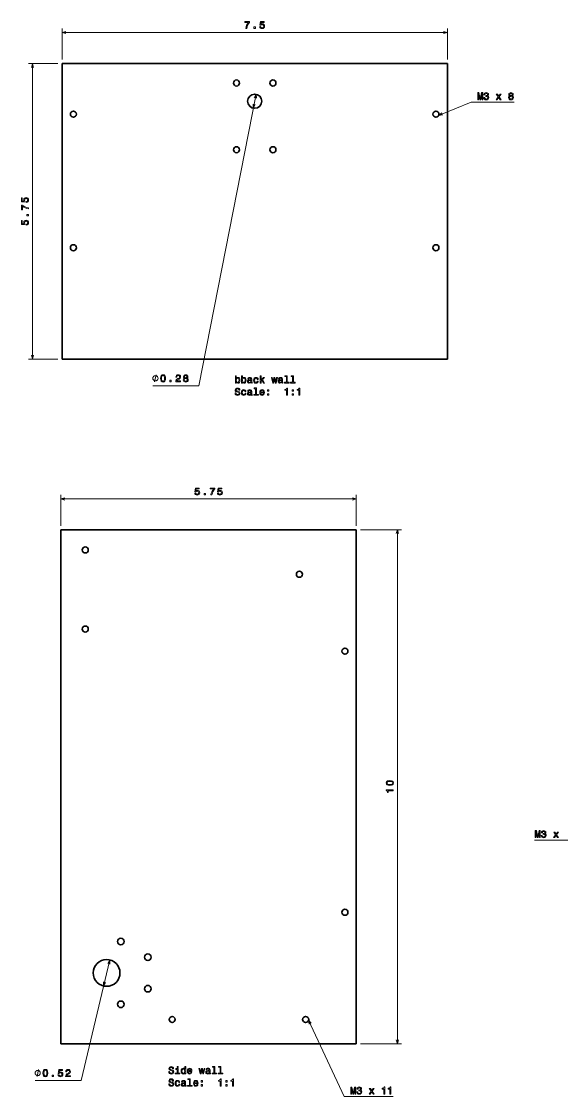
# Model space of a CAD drawing. Extents: x 1.4 to 31.6, y 10.6 to 32.1.
# Drawn here: x 1.43 to 11.94, y 10.6 to 31.51 of the extents above; entities that cross this region are included whole.
import ezdxf

# ---------------------------------------------------------------- set-up
doc = ezdxf.new("R2010")
doc.units = 0
doc.header["$MEASUREMENT"] = 0

msp = doc.modelspace()

# ---------------------------------------------------------------- linework, layer by layer
at = {"color": 7, "lineweight": 13, "ltscale": 0.01508}
for p, q in [((2.219, 30.771), (2.219, 31.374)), ((9.719, 30.771), (9.719, 31.374))]:
    msp.add_line(p, q, dxfattribs=at)
at = {"color": 7, "lineweight": 13, "ltscale": 0.03937}
for p, q in [((2.219, 31.295), (9.719, 31.295)), ((1.643, 24.942), (1.643, 30.692)), ((4.884, 24.42), (5.995, 30.093)), ((4.884, 24.42), (3.985, 24.42)), ((2.197, 22.22), (7.947, 22.22)), ((8.026, 21.622), (8.824, 21.622)), ((8.746, 11.622), (8.746, 21.622)), ((2.593, 10.906), (3.147, 13.253)), ((8.026, 11.622), (8.824, 11.622)), ((2.593, 10.906), (1.695, 10.906))]:
    msp.add_line(p, q, dxfattribs=at)
at = {"color": 7, "lineweight": 13, "ltscale": 0.014389}
for p, q in [((2.14, 30.692), (1.565, 30.692)), ((2.14, 24.942), (1.565, 24.942))]:
    msp.add_line(p, q, dxfattribs=at)
at = {"color": 7, "lineweight": 35, "ltscale": 0.03937}
for p, q in [((2.219, 30.692), (2.219, 24.942)), ((2.219, 30.692), (9.719, 30.692)), ((9.719, 24.942), (9.719, 30.692)), ((9.719, 24.942), (2.219, 24.942)), ((2.197, 11.622), (2.197, 21.622)), ((2.197, 21.622), (7.947, 21.622)), ((7.947, 21.622), (7.947, 11.622)), ((7.947, 11.622), (2.197, 11.622))]:
    msp.add_line(p, q, dxfattribs=at)
at = {"color": 7, "lineweight": 13, "ltscale": 0.014941}
for p, q in [((2.197, 21.701), (2.197, 22.299)), ((7.947, 21.701), (7.947, 22.299))]:
    msp.add_line(p, q, dxfattribs=at)
at = {"color": 7, "lineweight": 13, "ltscale": 0.03937}
for points in [[(5.794, 31.374), (5.814, 31.374), (5.821, 31.407), (5.832, 31.437), (5.849, 31.466), (5.87, 31.492), (5.87, 31.509), (5.775, 31.509), (5.775, 31.491), (5.851, 31.491), (5.829, 31.464), (5.812, 31.436), (5.801, 31.406)], [(5.955, 31.374), (5.983, 31.374), (5.983, 31.403), (5.955, 31.403)], [(6.067, 31.41), (6.071, 31.393), (6.081, 31.381), (6.095, 31.373), (6.113, 31.37), (6.133, 31.373), (6.149, 31.383), (6.159, 31.399), (6.163, 31.418), (6.159, 31.437), (6.15, 31.451), (6.135, 31.461), (6.116, 31.464), (6.101, 31.462), (6.089, 31.455), (6.095, 31.492), (6.155, 31.492), (6.155, 31.509), (6.082, 31.509), (6.071, 31.436), (6.087, 31.436), (6.098, 31.445), (6.113, 31.448), (6.126, 31.446), (6.135, 31.44), (6.141, 31.43), (6.144, 31.417), (6.141, 31.405), (6.135, 31.395), (6.125, 31.389), (6.113, 31.387), (6.102, 31.388), (6.094, 31.393), (6.088, 31.4), (6.085, 31.41)], [(10.31, 29.988), (10.325, 29.988), (10.325, 30.113), (10.351, 29.988), (10.368, 29.988), (10.394, 30.113), (10.394, 29.988), (10.409, 29.988), (10.409, 30.126), (10.385, 30.126), (10.359, 30.004), (10.334, 30.126), (10.31, 30.126)], [(10.429, 30.031), (10.429, 30.03), (10.432, 30.011), (10.441, 29.996), (10.456, 29.987), (10.476, 29.984), (10.496, 29.987), (10.512, 29.996), (10.522, 30.01), (10.525, 30.028), (10.524, 30.039), (10.519, 30.049), (10.512, 30.056), (10.503, 30.062), (10.515, 30.072), (10.52, 30.09), (10.517, 30.105), (10.508, 30.117), (10.495, 30.124), (10.476, 30.127), (10.458, 30.123), (10.444, 30.115), (10.435, 30.101), (10.432, 30.082), (10.432, 30.081), (10.45, 30.081), (10.451, 30.094), (10.456, 30.103), (10.465, 30.108), (10.477, 30.11), (10.487, 30.109), (10.494, 30.105), (10.499, 30.098), (10.501, 30.089), (10.499, 30.079), (10.494, 30.072), (10.486, 30.068), (10.475, 30.067), (10.467, 30.067), (10.467, 30.052), (10.477, 30.052), (10.489, 30.05), (10.498, 30.046), (10.504, 30.038), (10.506, 30.028), (10.504, 30.016), (10.498, 30.008), (10.489, 30.002), (10.477, 30.001), (10.464, 30.003), (10.455, 30.008), (10.449, 30.018), (10.447, 30.031)], [(10.932, 30.062), (10.922, 30.057), (10.915, 30.049), (10.911, 30.039), (10.91, 30.027), (10.913, 30.01), (10.922, 29.996), (10.937, 29.987), (10.957, 29.984), (10.977, 29.987), (10.992, 29.996), (11.001, 30.01), (11.004, 30.027), (11.003, 30.039), (10.999, 30.049), (10.992, 30.057), (10.982, 30.062), (10.99, 30.067), (10.995, 30.073), (10.999, 30.081), (11, 30.091), (10.997, 30.105), (10.988, 30.117), (10.975, 30.124), (10.957, 30.127), (10.939, 30.124), (10.926, 30.117), (10.917, 30.105), (10.914, 30.091), (10.915, 30.081), (10.919, 30.073)], [(10.69, 29.988), (10.717, 30.029), (10.745, 29.988), (10.766, 29.988), (10.728, 30.043), (10.764, 30.094), (10.744, 30.094), (10.718, 30.056), (10.692, 30.094), (10.671, 30.094), (10.706, 30.043), (10.669, 29.988)], [(10.929, 30.028), (10.93, 30.038), (10.936, 30.046), (10.945, 30.051), (10.957, 30.053), (10.969, 30.051), (10.978, 30.046), (10.983, 30.038), (10.985, 30.028), (10.983, 30.016), (10.978, 30.008), (10.969, 30.002), (10.957, 30.001), (10.945, 30.002), (10.936, 30.008), (10.93, 30.016)], [(10.933, 30.09), (10.935, 30.098), (10.939, 30.105), (10.947, 30.109), (10.957, 30.111), (10.967, 30.109), (10.974, 30.105), (10.979, 30.098), (10.981, 30.09), (10.979, 30.081), (10.974, 30.074), (10.967, 30.069), (10.957, 30.068), (10.947, 30.069), (10.939, 30.074), (10.935, 30.081)], [(1.529, 27.988), (1.545, 27.993), (1.558, 28.002), (1.566, 28.017), (1.569, 28.035), (1.565, 28.055), (1.555, 28.071), (1.54, 28.081), (1.52, 28.084), (1.501, 28.081), (1.487, 28.071), (1.478, 28.057), (1.474, 28.037), (1.477, 28.022), (1.483, 28.011), (1.446, 28.016), (1.446, 28.077), (1.43, 28.077), (1.43, 28.003), (1.503, 27.992), (1.503, 28.008), (1.494, 28.02), (1.49, 28.034), (1.492, 28.047), (1.499, 28.057), (1.508, 28.063), (1.521, 28.065), (1.533, 28.063), (1.543, 28.057), (1.549, 28.047), (1.551, 28.034), (1.55, 28.024), (1.546, 28.016), (1.538, 28.01), (1.529, 28.007)], [(1.565, 27.863), (1.565, 27.883), (1.532, 27.889), (1.501, 27.901), (1.473, 27.917), (1.446, 27.938), (1.43, 27.938), (1.43, 27.844), (1.448, 27.844), (1.448, 27.919), (1.475, 27.898), (1.503, 27.881), (1.532, 27.87)], [(1.529, 27.547), (1.545, 27.551), (1.558, 27.561), (1.566, 27.575), (1.569, 27.594), (1.565, 27.614), (1.555, 27.629), (1.54, 27.639), (1.52, 27.643), (1.501, 27.64), (1.487, 27.63), (1.478, 27.615), (1.474, 27.596), (1.477, 27.581), (1.483, 27.57), (1.446, 27.575), (1.446, 27.636), (1.43, 27.636), (1.43, 27.562), (1.503, 27.551), (1.503, 27.567), (1.494, 27.578), (1.49, 27.593), (1.492, 27.606), (1.499, 27.615), (1.508, 27.622), (1.521, 27.624), (1.533, 27.622), (1.543, 27.615), (1.549, 27.606), (1.551, 27.593), (1.55, 27.583), (1.546, 27.574), (1.538, 27.568), (1.529, 27.565)], [(1.565, 27.73), (1.565, 27.757), (1.535, 27.757), (1.535, 27.73)], [(4.087, 24.568), (4.087, 24.572), (4.084, 24.582), (4.082, 24.589), (4.08, 24.593), (4.075, 24.6), (4.068, 24.607), (4.061, 24.611), (4.057, 24.614), (4.05, 24.616), (4.041, 24.618), (4.036, 24.618), (4.031, 24.618), (4.022, 24.616), (4.015, 24.614), (4.011, 24.611), (4.004, 24.607), (3.997, 24.6), (3.992, 24.593), (3.99, 24.589), (3.988, 24.582), (3.985, 24.572), (3.985, 24.568), (3.985, 24.563), (3.988, 24.554), (3.99, 24.547), (3.992, 24.543), (3.997, 24.536), (4.004, 24.529), (4.011, 24.524), (4.015, 24.522), (4.022, 24.52), (4.031, 24.517), (4.036, 24.517), (4.041, 24.517), (4.05, 24.52), (4.057, 24.522), (4.061, 24.524), (4.068, 24.529), (4.075, 24.536), (4.08, 24.543), (4.082, 24.547), (4.084, 24.554), (4.087, 24.563)], [(4.138, 24.566), (4.141, 24.535), (4.15, 24.513), (4.165, 24.499), (4.186, 24.495), (4.206, 24.499), (4.221, 24.513), (4.23, 24.535), (4.233, 24.566), (4.23, 24.597), (4.226, 24.61), (4.221, 24.62), (4.206, 24.633), (4.186, 24.638), (4.165, 24.633), (4.15, 24.619), (4.141, 24.597)], [(4.157, 24.566), (4.158, 24.59), (4.163, 24.608), (4.172, 24.618), (4.186, 24.621), (4.199, 24.618), (4.208, 24.608), (4.213, 24.59), (4.214, 24.566), (4.213, 24.542), (4.208, 24.525), (4.199, 24.515), (4.186, 24.511), (4.172, 24.515), (4.163, 24.525), (4.158, 24.542)], [(4.319, 24.499), (4.346, 24.499), (4.346, 24.529), (4.319, 24.529)], [(4.431, 24.499), (4.526, 24.499), (4.526, 24.516), (4.451, 24.516), (4.455, 24.525), (4.463, 24.533), (4.485, 24.547), (4.496, 24.553), (4.509, 24.562), (4.519, 24.572), (4.524, 24.583), (4.526, 24.597), (4.523, 24.613), (4.513, 24.626), (4.499, 24.635), (4.481, 24.638), (4.462, 24.634), (4.447, 24.625), (4.438, 24.61), (4.435, 24.59), (4.435, 24.588), (4.453, 24.588), (4.453, 24.589), (4.454, 24.603), (4.46, 24.613), (4.468, 24.619), (4.48, 24.621), (4.491, 24.619), (4.5, 24.614), (4.505, 24.607), (4.507, 24.597), (4.506, 24.588), (4.502, 24.58), (4.496, 24.573), (4.487, 24.567), (4.475, 24.561), (4.456, 24.549), (4.442, 24.535), (4.434, 24.52), (4.431, 24.5)], [(4.602, 24.573), (4.592, 24.568), (4.585, 24.56), (4.581, 24.55), (4.579, 24.538), (4.583, 24.521), (4.592, 24.507), (4.607, 24.498), (4.627, 24.495), (4.647, 24.498), (4.662, 24.507), (4.671, 24.521), (4.674, 24.538), (4.673, 24.55), (4.669, 24.56), (4.661, 24.568), (4.652, 24.573), (4.659, 24.578), (4.665, 24.585), (4.668, 24.592), (4.67, 24.602), (4.666, 24.616), (4.658, 24.628), (4.645, 24.635), (4.627, 24.638), (4.609, 24.635), (4.596, 24.628), (4.587, 24.616), (4.584, 24.602), (4.585, 24.592), (4.588, 24.585)], [(4.599, 24.539), (4.6, 24.549), (4.606, 24.557), (4.615, 24.562), (4.627, 24.564), (4.639, 24.562), (4.648, 24.557), (4.653, 24.549), (4.655, 24.539), (4.653, 24.528), (4.648, 24.519), (4.639, 24.513), (4.627, 24.512), (4.615, 24.513), (4.606, 24.519), (4.6, 24.528)], [(4.603, 24.601), (4.604, 24.609), (4.609, 24.616), (4.617, 24.62), (4.627, 24.622), (4.637, 24.62), (4.644, 24.616), (4.649, 24.609), (4.651, 24.601), (4.649, 24.592), (4.644, 24.585), (4.637, 24.58), (4.627, 24.579), (4.617, 24.58), (4.609, 24.585), (4.604, 24.592)], [(5.61, 24.493), (5.623, 24.477), (5.641, 24.472), (5.658, 24.476), (5.671, 24.487), (5.679, 24.505), (5.682, 24.529), (5.679, 24.553), (5.671, 24.571), (5.658, 24.582), (5.641, 24.586), (5.623, 24.581), (5.616, 24.575), (5.61, 24.566), (5.61, 24.619), (5.593, 24.619), (5.593, 24.476), (5.61, 24.476)], [(5.665, 24.529), (5.663, 24.512), (5.657, 24.498), (5.649, 24.491), (5.638, 24.488), (5.626, 24.491), (5.618, 24.498), (5.612, 24.511), (5.611, 24.529), (5.612, 24.547), (5.618, 24.56), (5.626, 24.568), (5.638, 24.571), (5.649, 24.568), (5.657, 24.56), (5.663, 24.547)], [(5.73, 24.493), (5.743, 24.477), (5.76, 24.472), (5.777, 24.476), (5.79, 24.487), (5.799, 24.505), (5.802, 24.529), (5.799, 24.553), (5.79, 24.571), (5.777, 24.582), (5.76, 24.586), (5.743, 24.581), (5.736, 24.575), (5.73, 24.566), (5.73, 24.619), (5.712, 24.619), (5.712, 24.476), (5.73, 24.476)], [(5.784, 24.529), (5.782, 24.512), (5.777, 24.498), (5.768, 24.491), (5.757, 24.488), (5.746, 24.491), (5.737, 24.498), (5.732, 24.511), (5.73, 24.529), (5.732, 24.547), (5.737, 24.56), (5.746, 24.568), (5.757, 24.571), (5.768, 24.568), (5.777, 24.56), (5.782, 24.547)], [(5.896, 24.49), (5.896, 24.489), (5.897, 24.483), (5.9, 24.478), (5.913, 24.474), (5.922, 24.476), (5.922, 24.489), (5.918, 24.489), (5.913, 24.491), (5.912, 24.499), (5.912, 24.554), (5.909, 24.568), (5.902, 24.578), (5.89, 24.584), (5.873, 24.586), (5.857, 24.584), (5.844, 24.577), (5.837, 24.567), (5.834, 24.553), (5.834, 24.552), (5.85, 24.552), (5.851, 24.56), (5.855, 24.566), (5.863, 24.57), (5.873, 24.571), (5.882, 24.57), (5.889, 24.567), (5.893, 24.562), (5.895, 24.555), (5.894, 24.546), (5.891, 24.542), (5.883, 24.54), (5.868, 24.539), (5.851, 24.535), (5.839, 24.529), (5.832, 24.519), (5.83, 24.504), (5.832, 24.491), (5.838, 24.481), (5.848, 24.475), (5.861, 24.473), (5.88, 24.477)], [(5.894, 24.513), (5.892, 24.503), (5.886, 24.495), (5.876, 24.49), (5.864, 24.488), (5.857, 24.489), (5.851, 24.492), (5.848, 24.498), (5.847, 24.506), (5.848, 24.513), (5.851, 24.518), (5.864, 24.523), (5.88, 24.525), (5.894, 24.53)], [(6.02, 24.547), (6.038, 24.547), (6.034, 24.563), (6.026, 24.576), (6.012, 24.583), (5.995, 24.586), (5.976, 24.582), (5.961, 24.571), (5.952, 24.553), (5.949, 24.529), (5.952, 24.505), (5.961, 24.487), (5.975, 24.476), (5.994, 24.472), (6.011, 24.475), (6.025, 24.484), (6.034, 24.497), (6.038, 24.514), (6.021, 24.514), (6.018, 24.503), (6.013, 24.495), (6.005, 24.49), (5.995, 24.488), (5.983, 24.491), (5.974, 24.498), (5.969, 24.511), (5.967, 24.53), (5.969, 24.548), (5.974, 24.56), (5.983, 24.568), (5.995, 24.571), (6.005, 24.569), (6.013, 24.565), (6.018, 24.557)], [(6.074, 24.476), (6.092, 24.476), (6.092, 24.514), (6.11, 24.531), (6.141, 24.476), (6.161, 24.476), (6.122, 24.543), (6.162, 24.583), (6.14, 24.583), (6.092, 24.535), (6.092, 24.619), (6.074, 24.619)], [(6.336, 24.476), (6.352, 24.567), (6.368, 24.476), (6.385, 24.476), (6.411, 24.583), (6.394, 24.583), (6.376, 24.492), (6.361, 24.583), (6.343, 24.583), (6.328, 24.492), (6.31, 24.583), (6.293, 24.583), (6.32, 24.476)], [(6.494, 24.49), (6.494, 24.489), (6.495, 24.483), (6.498, 24.478), (6.51, 24.474), (6.52, 24.476), (6.52, 24.489), (6.516, 24.489), (6.51, 24.491), (6.509, 24.499), (6.509, 24.554), (6.507, 24.568), (6.5, 24.578), (6.488, 24.584), (6.471, 24.586), (6.454, 24.584), (6.442, 24.577), (6.434, 24.567), (6.432, 24.553), (6.432, 24.552), (6.447, 24.552), (6.449, 24.56), (6.453, 24.566), (6.46, 24.57), (6.47, 24.571), (6.48, 24.57), (6.487, 24.567), (6.491, 24.562), (6.493, 24.555), (6.492, 24.546), (6.489, 24.542), (6.481, 24.54), (6.466, 24.539), (6.449, 24.535), (6.437, 24.529), (6.429, 24.519), (6.427, 24.504), (6.429, 24.491), (6.435, 24.481), (6.445, 24.475), (6.459, 24.473), (6.477, 24.477)], [(6.492, 24.513), (6.49, 24.503), (6.483, 24.495), (6.474, 24.49), (6.462, 24.488), (6.454, 24.489), (6.449, 24.492), (6.446, 24.498), (6.445, 24.506), (6.445, 24.513), (6.449, 24.518), (6.461, 24.523), (6.477, 24.525), (6.492, 24.53)], [(6.585, 24.604), (6.585, 24.491), (6.549, 24.491), (6.549, 24.476), (6.638, 24.476), (6.638, 24.491), (6.602, 24.491), (6.602, 24.619), (6.557, 24.619), (6.557, 24.604)], [(6.704, 24.604), (6.704, 24.491), (6.668, 24.491), (6.668, 24.476), (6.758, 24.476), (6.758, 24.491), (6.722, 24.491), (6.722, 24.619), (6.677, 24.619), (6.677, 24.604)], [(5.604, 24.283), (5.586, 24.283), (5.59, 24.262), (5.599, 24.247), (5.615, 24.238), (5.635, 24.234), (5.656, 24.237), (5.671, 24.246), (5.681, 24.26), (5.684, 24.278), (5.681, 24.294), (5.673, 24.305), (5.66, 24.312), (5.642, 24.317), (5.626, 24.321), (5.616, 24.325), (5.61, 24.331), (5.608, 24.341), (5.61, 24.35), (5.615, 24.357), (5.623, 24.361), (5.634, 24.363), (5.645, 24.361), (5.654, 24.356), (5.66, 24.347), (5.663, 24.335), (5.681, 24.335), (5.681, 24.335), (5.677, 24.354), (5.668, 24.368), (5.653, 24.376), (5.634, 24.379), (5.616, 24.376), (5.602, 24.368), (5.593, 24.355), (5.59, 24.338), (5.592, 24.324), (5.6, 24.313), (5.612, 24.307), (5.628, 24.302), (5.644, 24.297), (5.656, 24.293), (5.664, 24.286), (5.666, 24.276), (5.664, 24.265), (5.658, 24.257), (5.648, 24.252), (5.636, 24.251), (5.623, 24.253), (5.612, 24.259), (5.606, 24.27)], [(5.781, 24.309), (5.799, 24.309), (5.795, 24.325), (5.786, 24.338), (5.773, 24.345), (5.756, 24.348), (5.737, 24.344), (5.722, 24.333), (5.713, 24.315), (5.71, 24.291), (5.713, 24.267), (5.722, 24.249), (5.736, 24.238), (5.755, 24.234), (5.772, 24.237), (5.786, 24.246), (5.795, 24.259), (5.799, 24.276), (5.782, 24.276), (5.779, 24.265), (5.774, 24.257), (5.766, 24.251), (5.756, 24.25), (5.744, 24.252), (5.735, 24.26), (5.73, 24.273), (5.728, 24.292), (5.73, 24.309), (5.735, 24.322), (5.744, 24.33), (5.756, 24.333), (5.766, 24.331), (5.774, 24.327), (5.779, 24.319)], [(5.896, 24.252), (5.896, 24.251), (5.897, 24.245), (5.9, 24.24), (5.913, 24.236), (5.922, 24.238), (5.922, 24.251), (5.918, 24.25), (5.913, 24.253), (5.912, 24.261), (5.912, 24.316), (5.909, 24.33), (5.902, 24.34), (5.89, 24.346), (5.873, 24.348), (5.857, 24.346), (5.844, 24.339), (5.837, 24.329), (5.834, 24.315), (5.834, 24.314), (5.85, 24.314), (5.851, 24.322), (5.855, 24.328), (5.863, 24.331), (5.873, 24.333), (5.882, 24.332), (5.889, 24.329), (5.893, 24.324), (5.895, 24.317), (5.894, 24.308), (5.891, 24.304), (5.883, 24.302), (5.868, 24.301), (5.851, 24.297), (5.839, 24.291), (5.832, 24.281), (5.83, 24.266), (5.832, 24.253), (5.838, 24.243), (5.848, 24.237), (5.861, 24.235), (5.88, 24.239)], [(5.894, 24.275), (5.892, 24.265), (5.886, 24.257), (5.876, 24.252), (5.864, 24.25), (5.857, 24.251), (5.851, 24.254), (5.848, 24.26), (5.847, 24.268), (5.848, 24.275), (5.851, 24.279), (5.864, 24.285), (5.88, 24.287), (5.894, 24.292)], [(5.987, 24.366), (5.987, 24.253), (5.951, 24.253), (5.951, 24.238), (6.04, 24.238), (6.04, 24.253), (6.005, 24.253), (6.005, 24.381), (5.96, 24.381), (5.96, 24.366)], [(6.087, 24.286), (6.157, 24.286), (6.157, 24.294), (6.154, 24.317), (6.145, 24.334), (6.132, 24.345), (6.113, 24.348), (6.095, 24.344), (6.081, 24.333), (6.072, 24.315), (6.069, 24.291), (6.072, 24.267), (6.081, 24.249), (6.095, 24.238), (6.112, 24.234), (6.128, 24.237), (6.141, 24.244), (6.15, 24.254), (6.155, 24.269), (6.138, 24.269), (6.135, 24.261), (6.129, 24.255), (6.115, 24.25), (6.103, 24.252), (6.095, 24.259), (6.089, 24.27), (6.087, 24.286)], [(6.087, 24.301), (6.089, 24.315), (6.095, 24.325), (6.103, 24.331), (6.114, 24.333), (6.124, 24.331), (6.132, 24.325), (6.137, 24.315), (6.139, 24.301)], [(6.219, 24.315), (6.246, 24.315), (6.246, 24.345), (6.219, 24.345)], [(6.219, 24.238), (6.246, 24.238), (6.246, 24.268), (6.219, 24.268)], [(6.588, 24.238), (6.606, 24.238), (6.606, 24.377), (6.592, 24.377), (6.589, 24.365), (6.581, 24.357), (6.571, 24.352), (6.555, 24.35), (6.555, 24.336), (6.588, 24.336)], [(6.697, 24.315), (6.724, 24.315), (6.724, 24.345), (6.697, 24.345)], [(6.697, 24.238), (6.724, 24.238), (6.724, 24.268), (6.697, 24.268)], [(6.827, 24.238), (6.845, 24.238), (6.845, 24.377), (6.831, 24.377), (6.828, 24.365), (6.821, 24.357), (6.81, 24.352), (6.795, 24.35), (6.795, 24.336), (6.827, 24.336)], [(4.803, 22.335), (4.807, 22.318), (4.817, 22.306), (4.831, 22.298), (4.849, 22.295), (4.869, 22.298), (4.885, 22.308), (4.895, 22.323), (4.899, 22.343), (4.895, 22.362), (4.886, 22.376), (4.871, 22.386), (4.852, 22.389), (4.837, 22.387), (4.825, 22.38), (4.831, 22.417), (4.891, 22.417), (4.891, 22.433), (4.818, 22.433), (4.807, 22.36), (4.822, 22.36), (4.834, 22.37), (4.849, 22.373), (4.861, 22.371), (4.871, 22.365), (4.877, 22.355), (4.879, 22.342), (4.877, 22.33), (4.871, 22.32), (4.861, 22.314), (4.849, 22.312), (4.838, 22.313), (4.83, 22.318), (4.824, 22.325), (4.821, 22.335)], [(5.118, 22.299), (5.138, 22.299), (5.145, 22.331), (5.157, 22.362), (5.173, 22.39), (5.194, 22.417), (5.194, 22.433), (5.1, 22.433), (5.1, 22.415), (5.175, 22.415), (5.153, 22.389), (5.137, 22.361), (5.125, 22.331)], [(5.244, 22.335), (5.248, 22.318), (5.258, 22.306), (5.272, 22.298), (5.291, 22.295), (5.311, 22.298), (5.326, 22.308), (5.336, 22.323), (5.34, 22.343), (5.337, 22.362), (5.327, 22.376), (5.312, 22.386), (5.293, 22.389), (5.278, 22.387), (5.267, 22.38), (5.272, 22.417), (5.332, 22.417), (5.332, 22.433), (5.259, 22.433), (5.248, 22.36), (5.264, 22.36), (5.275, 22.37), (5.29, 22.373), (5.303, 22.371), (5.312, 22.365), (5.319, 22.355), (5.321, 22.342), (5.319, 22.33), (5.312, 22.32), (5.302, 22.314), (5.29, 22.312), (5.279, 22.313), (5.271, 22.318), (5.265, 22.325), (5.262, 22.335)], [(4.985, 22.299), (5.013, 22.299), (5.013, 22.328), (4.985, 22.328)], [(8.6, 16.648), (8.631, 16.651), (8.653, 16.66), (8.667, 16.675), (8.671, 16.696), (8.667, 16.716), (8.653, 16.731), (8.631, 16.74), (8.6, 16.743), (8.569, 16.74), (8.556, 16.736), (8.546, 16.731), (8.533, 16.716), (8.528, 16.696), (8.533, 16.675), (8.546, 16.66), (8.569, 16.651)], [(8.667, 16.545), (8.667, 16.563), (8.528, 16.563), (8.528, 16.55), (8.54, 16.546), (8.548, 16.539), (8.553, 16.528), (8.555, 16.513), (8.569, 16.513), (8.569, 16.545)], [(8.6, 16.667), (8.576, 16.669), (8.558, 16.674), (8.548, 16.682), (8.545, 16.696), (8.548, 16.709), (8.558, 16.718), (8.576, 16.723), (8.6, 16.724), (8.624, 16.723), (8.641, 16.718), (8.651, 16.709), (8.655, 16.696), (8.651, 16.682), (8.641, 16.674), (8.624, 16.669)], [(11.428, 15.632), (11.443, 15.632), (11.443, 15.757), (11.469, 15.632), (11.486, 15.632), (11.511, 15.757), (11.511, 15.632), (11.527, 15.632), (11.527, 15.77), (11.503, 15.77), (11.477, 15.649), (11.452, 15.77), (11.428, 15.77)], [(11.547, 15.676), (11.547, 15.674), (11.55, 15.655), (11.559, 15.641), (11.574, 15.632), (11.593, 15.628), (11.614, 15.632), (11.63, 15.64), (11.639, 15.654), (11.643, 15.672), (11.641, 15.684), (11.637, 15.693), (11.63, 15.701), (11.62, 15.706), (11.633, 15.717), (11.638, 15.734), (11.635, 15.749), (11.626, 15.761), (11.612, 15.768), (11.593, 15.771), (11.576, 15.768), (11.562, 15.759), (11.553, 15.745), (11.55, 15.727), (11.55, 15.725), (11.568, 15.725), (11.569, 15.738), (11.574, 15.747), (11.583, 15.753), (11.594, 15.755), (11.605, 15.753), (11.612, 15.749), (11.617, 15.742), (11.619, 15.733), (11.617, 15.723), (11.612, 15.717), (11.604, 15.713), (11.592, 15.712), (11.585, 15.712), (11.585, 15.696), (11.594, 15.697), (11.607, 15.695), (11.616, 15.69), (11.622, 15.682), (11.624, 15.672), (11.622, 15.661), (11.616, 15.652), (11.607, 15.647), (11.595, 15.645), (11.582, 15.647), (11.573, 15.653), (11.567, 15.662), (11.565, 15.676)], [(11.807, 15.632), (11.835, 15.674), (11.863, 15.632), (11.884, 15.632), (11.846, 15.687), (11.882, 15.739), (11.862, 15.739), (11.836, 15.7), (11.81, 15.739), (11.789, 15.739), (11.824, 15.687), (11.787, 15.632)], [(1.796, 11.054), (1.796, 11.058), (1.794, 11.068), (1.791, 11.074), (1.789, 11.079), (1.784, 11.086), (1.777, 11.093), (1.771, 11.097), (1.766, 11.1), (1.759, 11.102), (1.75, 11.104), (1.745, 11.104), (1.741, 11.104), (1.732, 11.102), (1.725, 11.1), (1.72, 11.097), (1.713, 11.093), (1.706, 11.086), (1.702, 11.079), (1.699, 11.074), (1.697, 11.068), (1.695, 11.058), (1.695, 11.054), (1.695, 11.049), (1.697, 11.04), (1.699, 11.033), (1.702, 11.029), (1.706, 11.022), (1.713, 11.015), (1.72, 11.01), (1.725, 11.008), (1.732, 11.006), (1.741, 11.003), (1.745, 11.003), (1.75, 11.003), (1.759, 11.006), (1.766, 11.008), (1.771, 11.01), (1.777, 11.015), (1.784, 11.022), (1.789, 11.029), (1.791, 11.033), (1.794, 11.04), (1.796, 11.049)], [(1.847, 11.052), (1.85, 11.021), (1.859, 10.999), (1.874, 10.985), (1.895, 10.981), (1.915, 10.985), (1.93, 10.999), (1.939, 11.021), (1.943, 11.052), (1.939, 11.083), (1.936, 11.095), (1.93, 11.106), (1.915, 11.119), (1.895, 11.124), (1.874, 11.119), (1.859, 11.105), (1.85, 11.083)], [(1.866, 11.052), (1.868, 11.076), (1.873, 11.093), (1.882, 11.104), (1.895, 11.107), (1.908, 11.104), (1.917, 11.093), (1.922, 11.076), (1.924, 11.052), (1.922, 11.028), (1.917, 11.011), (1.908, 11.001), (1.895, 10.997), (1.882, 11.001), (1.873, 11.011), (1.868, 11.028)], [(2.14, 11.021), (2.144, 11.005), (2.154, 10.992), (2.168, 10.984), (2.187, 10.981), (2.207, 10.984), (2.222, 10.994), (2.232, 11.01), (2.236, 11.03), (2.233, 11.048), (2.223, 11.063), (2.208, 11.072), (2.189, 11.075), (2.174, 11.073), (2.163, 11.066), (2.168, 11.103), (2.228, 11.103), (2.228, 11.12), (2.155, 11.12), (2.144, 11.047), (2.16, 11.047), (2.171, 11.056), (2.186, 11.059), (2.199, 11.057), (2.208, 11.051), (2.215, 11.041), (2.217, 11.029), (2.215, 11.016), (2.208, 11.006), (2.198, 11), (2.186, 10.998), (2.175, 10.999), (2.167, 11.004), (2.161, 11.011), (2.158, 11.021)], [(2.288, 10.985), (2.383, 10.985), (2.383, 11.002), (2.308, 11.002), (2.312, 11.011), (2.319, 11.019), (2.341, 11.033), (2.353, 11.039), (2.366, 11.048), (2.375, 11.058), (2.381, 11.069), (2.383, 11.083), (2.379, 11.099), (2.37, 11.112), (2.356, 11.121), (2.337, 11.124), (2.318, 11.12), (2.303, 11.111), (2.294, 11.096), (2.291, 11.076), (2.291, 11.074), (2.309, 11.074), (2.309, 11.075), (2.311, 11.089), (2.316, 11.099), (2.325, 11.105), (2.336, 11.107), (2.348, 11.105), (2.356, 11.1), (2.362, 11.092), (2.364, 11.083), (2.362, 11.074), (2.358, 11.066), (2.352, 11.059), (2.343, 11.053), (2.332, 11.047), (2.312, 11.035), (2.299, 11.021), (2.29, 11.006), (2.288, 10.985)], [(4.313, 11.083), (4.295, 11.083), (4.299, 11.062), (4.309, 11.046), (4.325, 11.037), (4.345, 11.034), (4.366, 11.037), (4.381, 11.045), (4.391, 11.059), (4.394, 11.077), (4.391, 11.094), (4.383, 11.104), (4.369, 11.111), (4.351, 11.116), (4.336, 11.12), (4.326, 11.124), (4.32, 11.131), (4.318, 11.141), (4.32, 11.15), (4.325, 11.156), (4.333, 11.161), (4.344, 11.162), (4.355, 11.16), (4.364, 11.155), (4.37, 11.146), (4.372, 11.134), (4.391, 11.134), (4.391, 11.134), (4.387, 11.153), (4.378, 11.167), (4.363, 11.176), (4.343, 11.179), (4.326, 11.176), (4.312, 11.167), (4.303, 11.154), (4.3, 11.138), (4.302, 11.123), (4.31, 11.113), (4.322, 11.106), (4.338, 11.101), (4.354, 11.096), (4.366, 11.092), (4.373, 11.086), (4.376, 11.075), (4.374, 11.065), (4.367, 11.057), (4.358, 11.052), (4.346, 11.05), (4.333, 11.052), (4.322, 11.059), (4.316, 11.069)], [(4.477, 11.052), (4.477, 11.14), (4.432, 11.14), (4.432, 11.125), (4.459, 11.125), (4.459, 11.052), (4.423, 11.052), (4.423, 11.037), (4.513, 11.037), (4.513, 11.052)], [(4.477, 11.18), (4.459, 11.18), (4.459, 11.16), (4.477, 11.16)], [(4.608, 11.054), (4.608, 11.037), (4.626, 11.037), (4.626, 11.18), (4.609, 11.18), (4.609, 11.128), (4.595, 11.143), (4.587, 11.146), (4.578, 11.148), (4.561, 11.144), (4.548, 11.133), (4.539, 11.115), (4.536, 11.091), (4.539, 11.067), (4.548, 11.049), (4.561, 11.037), (4.578, 11.034), (4.587, 11.035), (4.595, 11.039)], [(4.581, 11.132), (4.592, 11.129), (4.601, 11.122), (4.606, 11.109), (4.608, 11.091), (4.606, 11.073), (4.601, 11.06), (4.592, 11.052), (4.581, 11.049), (4.57, 11.052), (4.561, 11.06), (4.556, 11.073), (4.554, 11.091), (4.556, 11.108), (4.561, 11.121), (4.57, 11.129)], [(4.678, 11.086), (4.748, 11.086), (4.748, 11.094), (4.745, 11.117), (4.736, 11.134), (4.722, 11.144), (4.703, 11.148), (4.685, 11.144), (4.671, 11.133), (4.663, 11.115), (4.659, 11.091), (4.662, 11.066), (4.671, 11.048), (4.685, 11.037), (4.703, 11.034), (4.718, 11.036), (4.731, 11.043), (4.74, 11.054), (4.746, 11.068), (4.728, 11.068), (4.725, 11.06), (4.72, 11.054), (4.705, 11.049), (4.694, 11.051), (4.685, 11.058), (4.68, 11.07), (4.678, 11.085)], [(4.678, 11.1), (4.68, 11.114), (4.685, 11.124), (4.693, 11.13), (4.704, 11.132), (4.715, 11.13), (4.723, 11.124), (4.728, 11.114), (4.729, 11.1)], [(4.927, 11.037), (4.942, 11.128), (4.958, 11.037), (4.975, 11.037), (5.001, 11.144), (4.984, 11.144), (4.967, 11.053), (4.951, 11.144), (4.934, 11.144), (4.918, 11.053), (4.9, 11.144), (4.884, 11.144), (4.91, 11.037)], [(5.084, 11.051), (5.084, 11.051), (5.085, 11.044), (5.088, 11.039), (5.101, 11.035), (5.11, 11.037), (5.11, 11.05), (5.106, 11.05), (5.101, 11.052), (5.1, 11.06), (5.1, 11.116), (5.097, 11.13), (5.09, 11.14), (5.078, 11.146), (5.061, 11.148), (5.045, 11.145), (5.032, 11.139), (5.024, 11.128), (5.022, 11.114), (5.022, 11.113), (5.038, 11.113), (5.039, 11.121), (5.043, 11.127), (5.051, 11.131), (5.061, 11.132), (5.07, 11.131), (5.077, 11.128), (5.081, 11.123), (5.083, 11.116), (5.082, 11.108), (5.079, 11.103), (5.071, 11.101), (5.056, 11.1), (5.039, 11.096), (5.027, 11.09), (5.02, 11.08), (5.018, 11.065), (5.02, 11.052), (5.026, 11.043), (5.036, 11.036), (5.049, 11.034), (5.068, 11.038)], [(5.082, 11.075), (5.08, 11.064), (5.074, 11.056), (5.064, 11.051), (5.052, 11.049), (5.045, 11.05), (5.039, 11.054), (5.036, 11.059), (5.035, 11.067), (5.036, 11.074), (5.039, 11.079), (5.052, 11.084), (5.068, 11.087), (5.082, 11.092)], [(5.175, 11.165), (5.175, 11.052), (5.139, 11.052), (5.139, 11.037), (5.228, 11.037), (5.228, 11.052), (5.193, 11.052), (5.193, 11.18), (5.148, 11.18), (5.148, 11.165)], [(5.295, 11.165), (5.295, 11.052), (5.259, 11.052), (5.259, 11.037), (5.348, 11.037), (5.348, 11.052), (5.312, 11.052), (5.312, 11.18), (5.267, 11.18), (5.267, 11.165)], [(2.028, 10.985), (2.056, 10.985), (2.056, 11.014), (2.028, 11.014)], [(4.313, 10.845), (4.295, 10.845), (4.299, 10.824), (4.309, 10.808), (4.325, 10.799), (4.345, 10.796), (4.366, 10.799), (4.381, 10.807), (4.391, 10.821), (4.394, 10.839), (4.391, 10.855), (4.383, 10.866), (4.369, 10.873), (4.351, 10.878), (4.336, 10.882), (4.326, 10.886), (4.32, 10.893), (4.318, 10.903), (4.32, 10.911), (4.325, 10.918), (4.333, 10.923), (4.344, 10.924), (4.355, 10.922), (4.364, 10.917), (4.37, 10.908), (4.372, 10.896), (4.391, 10.896), (4.391, 10.896), (4.387, 10.915), (4.378, 10.929), (4.363, 10.938), (4.343, 10.941), (4.326, 10.938), (4.312, 10.929), (4.303, 10.916), (4.3, 10.9), (4.302, 10.885), (4.31, 10.875), (4.322, 10.868), (4.338, 10.863), (4.354, 10.858), (4.366, 10.854), (4.373, 10.848), (4.376, 10.837), (4.374, 10.827), (4.367, 10.819), (4.358, 10.814), (4.346, 10.812), (4.333, 10.814), (4.322, 10.821), (4.316, 10.831)], [(4.491, 10.871), (4.508, 10.871), (4.505, 10.886), (4.496, 10.899), (4.483, 10.907), (4.466, 10.91), (4.447, 10.906), (4.432, 10.895), (4.423, 10.877), (4.42, 10.852), (4.423, 10.828), (4.432, 10.81), (4.446, 10.799), (4.465, 10.796), (4.482, 10.798), (4.496, 10.807), (4.505, 10.82), (4.509, 10.837), (4.492, 10.837), (4.489, 10.826), (4.483, 10.818), (4.475, 10.813), (4.466, 10.811), (4.454, 10.814), (4.445, 10.822), (4.44, 10.835), (4.438, 10.853), (4.44, 10.871), (4.445, 10.884), (4.454, 10.892), (4.466, 10.894), (4.476, 10.893), (4.484, 10.888), (4.489, 10.88)], [(4.606, 10.813), (4.606, 10.813), (4.607, 10.806), (4.61, 10.801), (4.623, 10.797), (4.632, 10.799), (4.632, 10.812), (4.628, 10.812), (4.623, 10.814), (4.622, 10.822), (4.622, 10.878), (4.619, 10.892), (4.612, 10.902), (4.6, 10.907), (4.583, 10.91), (4.566, 10.907), (4.554, 10.901), (4.546, 10.89), (4.544, 10.876), (4.544, 10.875), (4.559, 10.875), (4.561, 10.883), (4.565, 10.889), (4.572, 10.893), (4.583, 10.894), (4.592, 10.893), (4.599, 10.89), (4.603, 10.885), (4.605, 10.878), (4.604, 10.87), (4.601, 10.865), (4.593, 10.863), (4.578, 10.862), (4.561, 10.858), (4.549, 10.852), (4.542, 10.842), (4.539, 10.827), (4.541, 10.814), (4.548, 10.804), (4.557, 10.798), (4.571, 10.796), (4.59, 10.8)], [(4.697, 10.927), (4.697, 10.814), (4.661, 10.814), (4.661, 10.799), (4.75, 10.799), (4.75, 10.814), (4.715, 10.814), (4.715, 10.942), (4.67, 10.942), (4.67, 10.927)], [(4.797, 10.848), (4.867, 10.848), (4.867, 10.856), (4.864, 10.878), (4.855, 10.896), (4.841, 10.906), (4.823, 10.91), (4.805, 10.906), (4.791, 10.895), (4.782, 10.877), (4.779, 10.853), (4.782, 10.828), (4.791, 10.81), (4.804, 10.799), (4.822, 10.796), (4.838, 10.798), (4.851, 10.805), (4.86, 10.816), (4.865, 10.83), (4.848, 10.83), (4.844, 10.822), (4.839, 10.816), (4.825, 10.811), (4.813, 10.813), (4.805, 10.82), (4.799, 10.832), (4.797, 10.847)], [(4.797, 10.862), (4.799, 10.876), (4.805, 10.886), (4.813, 10.892), (4.824, 10.894), (4.834, 10.892), (4.842, 10.886), (4.847, 10.876), (4.849, 10.862)], [(4.929, 10.876), (4.956, 10.876), (4.956, 10.906), (4.929, 10.906)], [(5.298, 10.799), (5.316, 10.799), (5.316, 10.938), (5.302, 10.938), (5.298, 10.926), (5.291, 10.918), (5.28, 10.913), (5.265, 10.911), (5.265, 10.897), (5.298, 10.897)], [(5.407, 10.876), (5.434, 10.876), (5.434, 10.906), (5.407, 10.906)], [(5.537, 10.799), (5.555, 10.799), (5.555, 10.938), (5.541, 10.938), (5.538, 10.926), (5.53, 10.918), (5.519, 10.913), (5.504, 10.911), (5.504, 10.897), (5.537, 10.897)], [(4.604, 10.837), (4.602, 10.826), (4.595, 10.818), (4.586, 10.813), (4.574, 10.811), (4.567, 10.812), (4.561, 10.816), (4.558, 10.821), (4.557, 10.829), (4.558, 10.836), (4.561, 10.841), (4.574, 10.846), (4.59, 10.849), (4.604, 10.853)], [(4.929, 10.799), (4.956, 10.799), (4.956, 10.829), (4.929, 10.829)], [(5.407, 10.799), (5.434, 10.799), (5.434, 10.829), (5.407, 10.829)], [(7.839, 10.644), (7.854, 10.644), (7.854, 10.769), (7.88, 10.644), (7.897, 10.644), (7.922, 10.769), (7.922, 10.644), (7.938, 10.644), (7.938, 10.781), (7.914, 10.781), (7.888, 10.66), (7.863, 10.781), (7.839, 10.781)], [(7.958, 10.687), (7.958, 10.686), (7.961, 10.666), (7.97, 10.652), (7.985, 10.643), (8.004, 10.64), (8.025, 10.643), (8.04, 10.652), (8.05, 10.666), (8.054, 10.684), (8.052, 10.695), (8.048, 10.705), (8.041, 10.712), (8.031, 10.718), (8.044, 10.728), (8.049, 10.745), (8.046, 10.761), (8.037, 10.773), (8.023, 10.78), (8.004, 10.782), (7.986, 10.779), (7.973, 10.771), (7.964, 10.757), (7.961, 10.738), (7.961, 10.737), (7.978, 10.737), (7.98, 10.749), (7.985, 10.759), (7.994, 10.764), (8.005, 10.766), (8.016, 10.765), (8.023, 10.76), (8.028, 10.754), (8.03, 10.745), (8.028, 10.735), (8.023, 10.728), (8.015, 10.724), (8.003, 10.723), (7.996, 10.723), (7.996, 10.708), (8.005, 10.708), (8.018, 10.706), (8.027, 10.701), (8.033, 10.694), (8.035, 10.684), (8.033, 10.672), (8.027, 10.663), (8.018, 10.658), (8.005, 10.656), (7.993, 10.658), (7.984, 10.664), (7.978, 10.674), (7.976, 10.687)], [(8.218, 10.644), (8.246, 10.685), (8.274, 10.644), (8.295, 10.644), (8.257, 10.699), (8.293, 10.75), (8.273, 10.75), (8.247, 10.712), (8.221, 10.75), (8.2, 10.75), (8.235, 10.698), (8.198, 10.644)], [(8.482, 10.644), (8.5, 10.644), (8.5, 10.782), (8.487, 10.782), (8.483, 10.77), (8.476, 10.762), (8.465, 10.757), (8.45, 10.756), (8.45, 10.742), (8.482, 10.742)], [(8.602, 10.644), (8.62, 10.644), (8.62, 10.782), (8.606, 10.782), (8.603, 10.77), (8.596, 10.762), (8.585, 10.757), (8.57, 10.756), (8.57, 10.742), (8.602, 10.742)]]:
    msp.add_lwpolyline(points, close=True, dxfattribs=at)
for points in [[(2.295, 31.315), (2.219, 31.295), (2.295, 31.275)], [(9.643, 31.275), (9.719, 31.295), (9.643, 31.315)], [(1.664, 30.616), (1.643, 30.692), (1.623, 30.616)], [(6.001, 30.014), (5.995, 30.093), (5.961, 30.022)], [(9.55, 29.682), (10.182, 29.941), (11.017, 29.941)], [(5.937, 29.901), (5.942, 29.822), (5.977, 29.893)], [(9.613, 29.73), (9.55, 29.682), (9.629, 29.692)], [(1.623, 25.018), (1.643, 24.942), (1.664, 25.018)], [(4.022, 24.499), (4.05, 24.637)], [(2.274, 22.24), (2.197, 22.22), (2.274, 22.2)], [(7.871, 22.2), (7.947, 22.22), (7.871, 22.24)], [(8.766, 21.546), (8.746, 21.622), (8.725, 21.546)], [(12.778, 18.417), (12.253, 15.585), (11.417, 15.585)], [(3.149, 13.174), (3.147, 13.253), (3.11, 13.184)], [(3.025, 12.826), (3.028, 12.747), (3.065, 12.817)], [(7.019, 12.081), (7.71, 10.597), (8.665, 10.597)], [(7.069, 12.021), (7.019, 12.081), (7.032, 12.004)], [(8.725, 11.698), (8.746, 11.622), (8.766, 11.698)], [(1.732, 10.985), (1.759, 11.123)]]:
    msp.add_lwpolyline(points, dxfattribs=at)
at = {"color": 7, "lineweight": 35, "ltscale": 0.03937}
for centre, radius in [((5.615, 30.312), 0.0591), ((6.323, 30.312), 0.0591), ((5.969, 29.958), 0.138), ((2.441, 29.706), 0.0591), ((9.496, 29.706), 0.0591), ((5.615, 29.013), 0.0591), ((6.323, 29.013), 0.0591), ((2.441, 27.107), 0.0591), ((9.496, 27.107), 0.0591), ((2.67, 21.229), 0.0591), ((6.839, 20.756), 0.0591), ((2.67, 19.689), 0.0591), ((7.725, 19.26), 0.0591), ((7.725, 14.181), 0.0591), ((3.363, 13.61), 0.064), ((3.087, 13), 0.26), ((3.891, 13.306), 0.064), ((3.891, 12.694), 0.064), ((3.363, 12.39), 0.064), ((4.363, 12.095), 0.0591), ((6.961, 12.095), 0.0591)]:
    msp.add_circle(centre, radius, dxfattribs=at)

doc.saveas('drawing.dxf')
